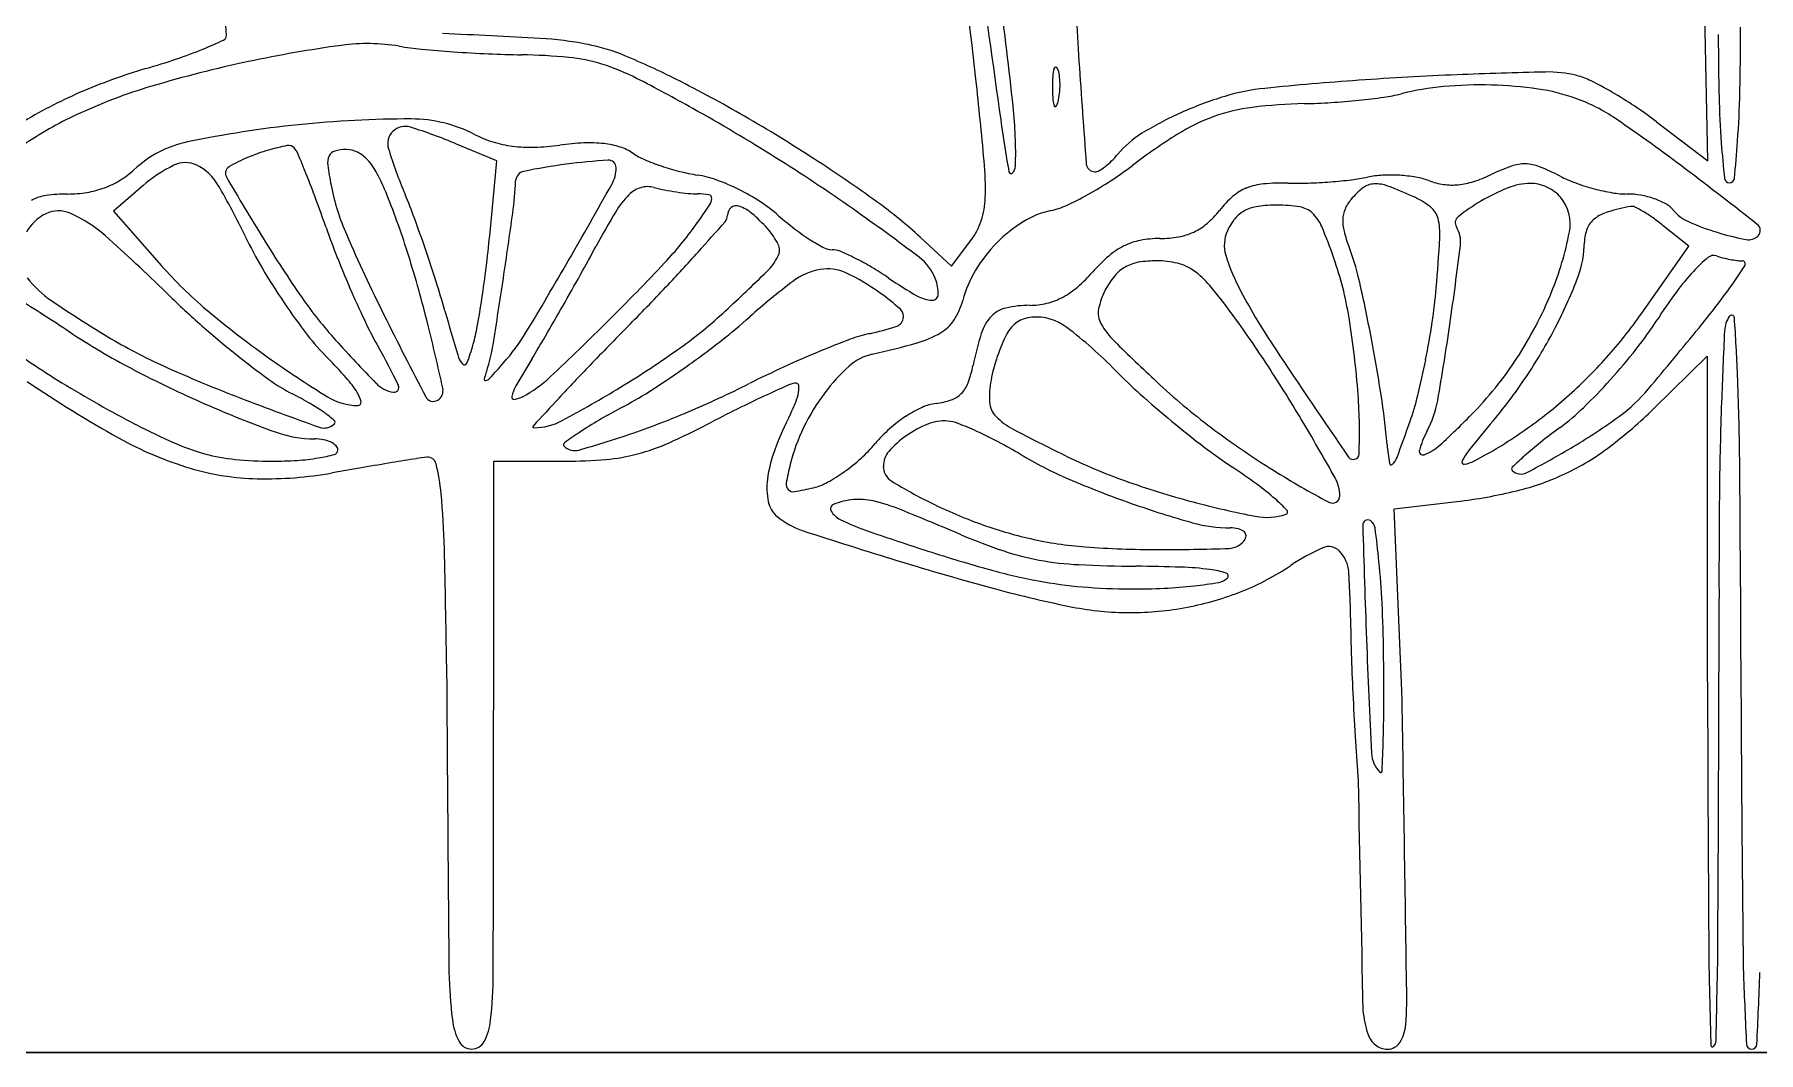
# Model space of a CAD drawing. Header units: millimetres. Extents: x 56222 to 3066687, y -650199 to -121287.
# Drawn here: x 141918.94 to 141928.42, y -185317.59 to -185311.99 of the extents above; entities that cross this region are included whole.
import ezdxf

# ---------------------------------------------------------------- set-up
doc = ezdxf.new("R2010")
doc.units = ezdxf.units.MM
doc.header["$MEASUREMENT"] = 0
doc.layers.add('$TD_AUDIT_GENERATED_(A0BDF17)', color=32, linetype='Continuous', lineweight=30)
doc.layers.add('FURNITURE', color=32, linetype='Continuous', lineweight=9)

msp = doc.modelspace()

# ---------------------------------------------------------------- linework, layer by layer
at = {"layer": '$TD_AUDIT_GENERATED_(A0BDF17)', "linetype": 'Continuous', "lineweight": 25, "ltscale": 2}
for p, q in [((141928.1375, -185312.6896, 0.5173), (141928.1204, -185311.8826, 0.5173)), ((141927.8555, -185312.4744, 0.5173), (141928.1375, -185312.6896, 0.5173)), ((141921.4793, -185312.6888, 0.5173), (141921.2583, -185312.5964, 0.5173)), ((141921.4399, -185313.1014, 0.5173), (141921.4793, -185312.6888, 0.5173)), ((141919.5322, -185312.8265, 0.5173), (141919.3708, -185312.9653, 0.5173)), ((141919.3708, -185312.9653, 0.5173), (141919.6353, -185313.2659, 0.5173)), ((141923.8069, -185313.1092, 0.5173), (141923.9789, -185313.2686, 0.5173)), ((141928.0324, -185313.1587, 0.5173), (141927.8927, -185313.0456, 0.5173)), ((141923.9789, -185313.2686, 0.5173), (141924.0862, -185313.1265, 0.5173)), ((141927.7739, -185313.5273, 0.5173), (141928.0324, -185313.1587, 0.5173)), ((141927.8431, -185314.0491, 0.5173), (141928.1339, -185313.7635, 0.5173)), ((141928.1339, -185313.7635, 0.5173), (141928.1339, -185315.1946, 0.5173)), ((141921.4618, -185315.4728, 0.5173), (141921.4618, -185314.3404, 0.5173)), ((141921.4618, -185314.3404, 0.5173), (141921.8553, -185314.3404, 0.5173)), ((141926.4123, -185314.603, 0.5173), (141926.7573, -185314.5625, 0.5173)), ((141926.4555, -185315.6041, 0.5173), (141926.4123, -185314.603, 0.5173))]:
    msp.add_line(p, q, dxfattribs=at)
for centre, radius, start, end in [((141905.946, -185314.1924, 0.5173), 18.272, 6.13647, 9.52905), ((142407.1167, -185245.0609, 0.5173), 487.5489, 187.836755, 187.946534), ((141941.4524, -185311.0459, 0.5173), 16.8082, 181.93313, 183.73676), ((141919.5594, -185311.9997, 0.5173), 0.4333, 0.00001, 30.56268), ((141898.2007, -185315.204, 0.5173), 26.2683, 6.14863, 7.5001), ((141911.7582, -185311.9532, 0.5173), 16.5593, 358.7608, 359.99998), ((141918.9391, -185309.8274, 0.5173), 2.4294, 288.7281, 292.33812), ((141918.654, -185309.1337, 0.5173), 3.1793, 292.33817, 294.58111), ((141919.965, -185311.9997, 0.5173), 0.0277, 294.58126, 0.00005), ((141921.5664, -185318.9679, 0.5173), 6.9779, 97.7521, 102.01946), ((141920.7682, -185313.1046, 0.5173), 1.0605, 80.59346, 97.75212), ((141921.2373, -185310.2733, 0.5173), 1.8094, 260.59351, 264.53072), ((141921.7352, -185305.0723, 0.5173), 7.0342, 264.53069, 265.96536), ((141920.0763, -185340.2093, 0.5173), 28.2414, 86.66878, 87.75808), ((141921.6054, -185313.9379, 0.5173), 1.9255, 78.92391, 86.66873), ((141921.7674, -185313.1107, 0.5173), 1.0827, 67.39179, 78.92394), ((141943.0541, -185311.994, 0.5173), 14.859, 180.00003, 181.3114), ((141918.283, -185307.8922, 0.5173), 4.4727, 286.44205, 288.72808), ((141921.5495, -185318.8884, 0.5173), 6.8967, 102.01952, 106.57577), ((141921.7877, -185304.3286, 0.5173), 7.7797, 265.96528, 267.38574), ((141921.7148, -185305.9247, 0.5173), 6.1819, 267.38567, 269.07335), ((141921.5617, -185315.3942, 0.5173), 3.2888, 84.54435, 89.07333), ((141921.7892, -185313.0116, 0.5173), 0.8953, 72.62085, 84.54433), ((141921.6917, -185313.3233, 0.5173), 1.2219, 62.92438, 72.62082), ((141920.5122, -185316.1249, 0.5173), 4.3477, 63.28829, 67.39183), ((141970.695, -185309.136, 0.5173), 46.1131, 183.73673, 184.43894), ((141920.4463, -185315.2226, 0.5173), 3.1703, 106.4421, 113.43712), ((141918.1318, -185320.2871, 0.5173), 9.0429, 60.70826, 62.92439), ((141919.222, -185318.6888, 0.5173), 7.2179, 59.90852, 63.28827), ((141892.9948, -185315.5849, 0.5173), 31.2979, 5.30853, 6.13656), ((141925.6829, -185312.2756, 0.5173), 1.1486, 177.40877, 180.70763), ((141924.7355, -185312.2328, 0.5173), 0.2002, 165.39432, 177.40877), ((141924.5519, -185312.1849, 0.5173), 0.0106, 91.58601, 165.39442), ((141924.5519, -185312.1858, 0.5173), 0.0115, 22.02794, 91.58599), ((141924.4222, -185312.2383, 0.5173), 0.1514, 7.65868, 22.02793), ((141924.1754, -185312.2715, 0.5173), 0.4005, 0.70761, 7.65867), ((141927.3347, -185328.2286, 0.5173), 16.0217, 93.99378, 95.84943), ((141927.5356, -185331.1055, 0.5173), 18.9057, 92.35468, 93.99377), ((141927.8152, -185337.9068, 0.5173), 25.7127, 91.27228, 92.3547), ((141927.2587, -185312.8481, 0.5173), 0.6479, 75.9107, 91.27225), ((141927.3217, -185312.5973, 0.5173), 0.3893, 63.48257, 75.91066), ((141926.5677, -185314.1083, 0.5173), 2.0779, 59.88767, 63.48257), ((141920.2084, -185314.6738, 0.5173), 2.5721, 113.4372, 121.61969), ((141920.4418, -185315.1669, 0.5173), 3.0138, 106.57582, 115.03502), ((141925.8102, -185312.2741, 0.5173), 1.2759, 180.70768, 183.64633), ((141924.641, -185312.3486, 0.5173), 0.1043, 183.64635, 202.02789), ((141924.2549, -185312.2844, 0.5173), 0.3202, 345.39426, 353.94707), ((141924.1376, -185312.272, 0.5173), 0.4382, 353.94701, 0.70756), ((141926.0613, -185314.2555, 0.5173), 2.0067, 106.79516, 114.14254), ((141925.822, -185313.4626, 0.5173), 1.1785, 95.84946, 106.79516), ((141925.8051, -185308.2815, 0.5173), 4.095, 273.64843, 275.79673), ((141925.8483, -185308.7075, 0.5173), 3.6668, 275.79673, 277.96611), ((141926.2358, -185311.4763, 0.5173), 0.871, 277.96606, 284.2764), ((141926.816, -185313.7567, 0.5173), 1.482, 95.11416, 104.27637), ((141926.8879, -185314.5593, 0.5173), 2.2879, 88.49661, 95.11427), ((141926.8903, -185314.4663, 0.5173), 2.1948, 81.78441, 88.49664), ((141927.05, -185313.3601, 0.5173), 1.0772, 70.35282, 81.78438), ((141927.0913, -185313.2445, 0.5173), 0.9544, 55.46769, 70.35279), ((141926.4169, -185314.3683, 0.5173), 2.3785, 56.31755, 59.88771), ((141933.1447, -185312.2208, 0.5173), 4.947, 181.3115, 184.28911), ((141922.8874, -185312.1939, 0.5173), 5.4275, 355.91442, 358.76073), ((141920.0425, -185314.312, 0.5173), 2.0702, 115.03495, 124.31272), ((141917.2921, -185321.784, 0.5173), 10.7592, 57.89884, 60.70826), ((141918.2642, -185320.3417, 0.5173), 9.1283, 57.07433, 59.90849), ((141921.9085, -185312.6501, 0.5173), 2.4234, 358.38649, 6.1487), ((141924.5494, -185312.3856, 0.5173), 0.0056, 202.02817, 325.466), ((141924.4922, -185312.3463, 0.5173), 0.075, 325.4658, 345.39423), ((141926.009, -185314.1388, 0.5173), 1.8789, 114.14256, 121.54443), ((141925.7707, -185313.4175, 0.5173), 1.0329, 109.77894, 122.15333), ((141925.7543, -185313.372, 0.5173), 0.9845, 97.02708, 109.77894), ((141925.9774, -185315.1818, 0.5173), 2.808, 91.19234, 97.027), ((141925.8477, -185308.9497, 0.5173), 3.4254, 271.19229, 273.64835), ((141926.4659, -185314.2949, 0.5173), 2.2903, 52.64484, 56.31764), ((141921.0183, -185318.5597, 0.5173), 6.1019, 95.92294, 101.72828), ((141921.0005, -185318.3884, 0.5173), 5.9297, 89.92169, 95.92286), ((141920.9733, -185312.5944, 0.5173), 0.0943, 134.23201, 197.30946), ((141920.9754, -185312.5966, 0.5173), 0.0973, 72.55919, 134.23206), ((141920.1182, -185315.325, 0.5173), 2.9572, 67.32352, 72.55922), ((141921.0076, -185313.2188, 0.5173), 0.7601, 62.65561, 89.92164), ((141921.639, -185311.9977, 0.5173), 0.6146, 242.65562, 252.85464), ((141931.9237, -185311.3927, 0.5173), 7.7487, 187.94659, 190.08251), ((141925.3078, -185312.9965, 0.5173), 0.5385, 121.54445, 140.30986), ((141926.9759, -185315.3348, 0.5173), 3.2975, 122.15329, 127.36378), ((141921.5655, -185321.2749, 0.5173), 10.7024, 52.93765, 55.46772), ((141919.902, -185313.1826, 0.5173), 0.6102, 101.72825, 133.21188), ((141920.5189, -185313.6527, 0.5173), 1.0643, 106.10926, 112.65753), ((141920.546, -185313.7465, 0.5173), 1.162, 100.86624, 106.10926), ((141920.3348, -185312.6463, 0.5173), 0.0417, 42.66447, 100.86623), ((141920.2889, -185312.6885, 0.5173), 0.104, 22.70103, 42.66449), ((141920.5995, -185312.6794, 0.5173), 0.0461, 104.91693, 156.85465), ((141920.6518, -185312.8755, 0.5173), 0.249, 89.99998, 104.91704), ((141920.6518, -185312.761, 0.5173), 0.1345, 62.58281, 89.99999), ((141920.6231, -185312.8164, 0.5173), 0.1969, 41.97353, 62.58278), ((141923.5735, -185311.7841, 0.5173), 2.8178, 197.30947, 202.72772), ((141921.6436, -185311.9829, 0.5173), 0.6301, 252.85466, 262.86451), ((141921.6609, -185311.8449, 0.5173), 0.7692, 262.86456, 271.83021), ((141921.6407, -185311.2143, 0.5173), 1.4001, 271.83032, 277.55641), ((141922.0227, -185314.0941, 0.5173), 1.505, 92.48356, 97.55639), ((141921.9882, -185313.2985, 0.5173), 0.7086, 83.57329, 92.48356), ((141922.0136, -185313.0733, 0.5173), 0.482, 72.64954, 83.5733), ((141922.078, -185312.8672, 0.5173), 0.2661, 55.60599, 72.64956), ((141934.3385, -185312.1313, 0.5173), 6.1442, 184.28911, 186.11589), ((141921.3298, -185312.0826, 0.5173), 6.989, 354.22738, 355.91437), ((141919.1743, -185312.408, 0.5173), 0.4526, 301.22895, 313.21186), ((141920.066, -185313.4471, 0.5173), 0.8186, 116.28878, 130.70095), ((141919.7665, -185312.8408, 0.5173), 0.1423, 63.78303, 116.28884), ((141919.707, -185312.9615, 0.5173), 0.2769, 30.53551, 63.78303), ((141920.0273, -185312.757, 0.5173), 0.0409, 120.50037, 210.32787), ((141920.4312, -185313.4426, 0.5173), 0.8367, 112.65752, 120.50032), ((141913.3118, -185315.6073, 0.5173), 7.6671, 21.77967, 22.70098), ((141920.6497, -185312.7009, 0.5173), 0.1007, 156.85466, 187.1656), ((141922.0756, -185312.5216, 0.5173), 1.5377, 187.16564, 191.30996), ((141920.4962, -185312.9305, 0.5173), 0.3675, 27.63781, 41.97351), ((141922.2984, -185316.0274, 0.5173), 3.3485, 97.52318, 101.56921), ((141922.282, -185315.9032, 0.5173), 3.2231, 93.37502, 97.52324), ((141922.0946, -185312.7261, 0.5173), 0.0405, 359.99995, 93.37504), ((141921.9448, -185312.7261, 0.5173), 0.1903, 330.66424, 359.99998), ((141922.4345, -185312.3465, 0.5173), 0.3649, 235.60612, 246.84426), ((141922.7779, -185311.5434, 0.5173), 1.2384, 246.84424, 251.36865), ((141922.8225, -185311.4113, 0.5173), 1.3778, 251.3686, 255.7938), ((141917.7858, -185320.997, 0.5173), 9.8303, 54.89253, 57.89878), ((141918.7511, -185319.5898, 0.5173), 8.2325, 54.17898, 57.07433), ((141922.5188, -185312.8416, 0.5173), 1.6466, 358.2497, 5.3086), ((141924.2772, -185312.7168, 0.5173), 0.0537, 313.58462, 358.38653), ((141924.7676, -185312.7013, 0.5173), 0.0476, 184.43887, 269.99999), ((141924.6319, -185312.4704, 0.5173), 0.3151, 300.21451, 307.44353), ((141924.5845, -185312.4085, 0.5173), 0.3932, 307.44338, 314.37864), ((141923.818, -185311.1991, 0.5173), 1.906, 303.01716, 307.36379), ((141924.5207, -185312.3433, 0.5173), 0.4844, 314.37876, 320.30984), ((141927.4475, -185313.8168, 0.5173), 1.1658, 109.52158, 115.49457), ((141927.1303, -185312.9222, 0.5173), 0.2166, 88.74876, 109.52168), ((141927.1302, -185312.9277, 0.5173), 0.2221, 68.3187, 88.7488), ((141926.7478, -185313.8896, 0.5173), 1.2572, 62.65562, 68.31873), ((141912.1595, -185333.7289, 0.5173), 26.3092, 51.85449, 52.9376), ((141919.1492, -185312.3667, 0.5173), 0.501, 290.12394, 301.22902), ((141916.8005, -185314.676, 0.5173), 3.6514, 25.4947, 30.53546), ((141935.3611, -185303.7866, 0.5173), 17.8059, 210.32788, 211.59204), ((141915.2443, -185314.8351, 0.5173), 5.586, 20.27193, 21.77971), ((141921.8806, -185312.5606, 0.5173), 1.3389, 191.30997, 203.58496), ((141919.7323, -185313.3305, 0.5173), 1.2298, 21.80734, 27.63787), ((141919.6127, -185312.7097, 0.5173), 1.9717, 352.24135, 357.40191), ((141921.6381, -185312.8016, 0.5173), 0.0557, 101.56915, 177.40199), ((141883.1003, -185290.8956, 0.5173), 44.7489, 330.04658, 330.66423), ((141922.3096, -185312.9673, 0.5173), 0.1364, 74.96823, 106.41724), ((141922.7498, -185311.6985, 0.5173), 1.0816, 255.79379, 261.09981), ((141922.4947, -185313.3272, 0.5173), 0.5669, 69.96423, 81.09971), ((141922.2962, -185313.8715, 0.5173), 1.1463, 63.38846, 69.96421), ((141924.3062, -185312.7472, 0.5173), 0.0117, 190.08266, 313.58466), ((141923.7064, -185311.0273, 0.5173), 2.1108, 298.99083, 303.01716), ((141924.7676, -185312.7035, 0.5173), 0.0454, 269.99995, 300.2145), ((141925.7246, -185313.1473, 0.5173), 0.3326, 95.09064, 111.69222), ((141925.803, -185314.0279, 0.5173), 1.2167, 88.76601, 95.09055), ((141925.8721, -185310.8196, 0.5173), 1.9924, 268.7659, 271.9502), ((141925.8372, -185309.7946, 0.5173), 3.018, 271.95016, 274.28293), ((141925.8514, -185309.9836, 0.5173), 2.8284, 274.28291, 276.64364), ((141926.0628, -185311.7989, 0.5173), 1.0009, 276.64351, 281.76788), ((141926.307, -185312.9227, 0.5173), 0.1072, 92.87407, 127.67441), ((141926.3753, -185313.2988, 0.5173), 0.5313, 92.89764, 101.76787), ((141926.3113, -185313.0084, 0.5173), 0.193, 69.51512, 92.87406), ((141926.3926, -185313.6412, 0.5173), 0.8741, 86.78882, 92.89763), ((141925.6321, -185314.8262, 0.5173), 2.1335, 65.50457, 69.5151), ((141926.3944, -185313.6087, 0.5173), 0.8415, 80.61038, 86.78881), ((141926.4689, -185313.1583, 0.5173), 0.385, 69.52334, 80.61036), ((141926.7418, -185312.4276, 0.5173), 0.395, 249.52337, 261.70237), ((141926.733, -185312.488, 0.5173), 0.3339, 261.70237, 275.51522), ((141926.7266, -185312.4219, 0.5173), 0.4003, 275.51513, 287.96858), ((141926.608, -185312.0563, 0.5173), 0.7847, 287.96854, 295.4945), ((141927.1711, -185313.1706, 0.5173), 0.3581, 91.40914, 111.60548), ((141927.1662, -185312.971, 0.5173), 0.1584, 75.73904, 91.40927), ((141927.1389, -185313.0784, 0.5173), 0.2693, 65.20588, 75.73904), ((141927.663, -185312.1198, 0.5173), 0.7352, 242.65558, 249.97847), ((141927.8189, -185311.6919, 0.5173), 1.1907, 249.97852, 255.08158), ((141928.2563, -185312.783, 0.5173), 0.0272, 186.11583, 269.99995), ((141928.2563, -185312.7829, 0.5173), 0.0273, 269.99996, 354.22739), ((141919.0336, -185313.1126, 0.5173), 0.2353, 97.95719, 118.81694), ((141919.12, -185313.7306, 0.5173), 0.8592, 89.99996, 97.95721), ((141919.12, -185312.2356, 0.5173), 0.6357, 270.00001, 279.44937), ((141919.1357, -185312.3297, 0.5173), 0.5403, 279.44947, 290.12397), ((141912.1879, -185315.964, 0.5173), 8.8442, 19.20323, 20.27191), ((141916.5296, -185314.6119, 0.5173), 4.6793, 17.4035, 21.8074), ((141918.1254, -185314.0662, 0.5173), 3.0889, 20.11609, 22.72775), ((141922.5542, -185313.2215, 0.5173), 0.4912, 135.22471, 149.02568), ((141922.3143, -185312.9835, 0.5173), 0.1533, 106.41722, 135.2248), ((141922.5608, -185312.0319, 0.5173), 0.8322, 254.96827, 258.97581), ((141922.6733, -185311.4543, 0.5173), 1.4206, 258.97583, 261.66081), ((141922.6658, -185311.5056, 0.5173), 1.3688, 261.66092, 264.36676), ((141922.5874, -185312.3, 0.5173), 0.5705, 264.36675, 269.56969), ((141922.5802, -185313.2518, 0.5173), 0.3813, 80.16563, 89.56969), ((141922.6422, -185312.8946, 0.5173), 0.0188, 356.99105, 80.16574), ((141922.5879, -185312.8917, 0.5173), 0.0731, 326.00479, 356.99083), ((141922.2645, -185313.9348, 0.5173), 1.2171, 56.9555, 63.38835), ((141922.4511, -185313.6479, 0.5173), 0.8749, 48.71649, 56.95551), ((141922.0975, -185314.9535, 0.5173), 2.5147, 47.17439, 54.17902), ((141923.7128, -185312.8781, 0.5173), 0.4521, 341.92699, 358.24972), ((141923.8327, -185311.2552, 0.5173), 1.8503, 294.89495, 298.99093), ((141925.8966, -185313.31, 0.5173), 0.5643, 130.95833, 141.81142), ((141925.6984, -185313.0816, 0.5173), 0.2619, 111.6922, 130.95834), ((141926.3424, -185313.0407, 0.5173), 0.2173, 140.30991, 156.73136), ((141926.4974, -185313.1693, 0.5173), 0.4188, 127.67441, 140.30976), ((141926.317, -185313.3232, 0.5173), 0.4818, 52.19955, 65.50448), ((141927.4323, -185313.8337, 0.5173), 1.0707, 120.47668, 128.57653), ((141927.4368, -185313.8413, 0.5173), 1.0796, 111.60546, 120.4766), ((141927.1378, -185313.0808, 0.5173), 0.2719, 54.71397, 65.20574), ((141927.1976, -185312.9963, 0.5173), 0.1684, 39.69012, 54.71398), ((141927.1488, -185313.0368, 0.5173), 0.2318, 349.21211, 39.69014), ((141927.8052, -185311.7433, 0.5173), 1.1374, 255.08156, 260.24762), ((141927.6949, -185312.3853, 0.5173), 0.486, 260.24754, 270.00004), ((141927.6949, -185313.2955, 0.5173), 0.4242, 79.96084, 89.99996), ((141927.6855, -185313.3486, 0.5173), 0.4781, 70.7824, 79.96086), ((141927.708, -185313.284, 0.5173), 0.4097, 61.05667, 70.7824), ((141927.8372, -185313.0503, 0.5173), 0.1426, 39.69023, 61.05673), ((141919.1011, -185313.1927, 0.5173), 0.2359, 115.32886, 151.84504), ((141919.0688, -185313.1245, 0.5173), 0.1604, 66.6284, 115.32885), ((141918.8465, -185313.6389, 0.5173), 0.7208, 48.36843, 66.62836), ((141913.2627, -185315.8472, 0.5173), 8.2676, 18.86364, 20.11612), ((141893.8619, -185309.2012, 0.5173), 27.9604, 351.49807, 352.24131), ((141926.3152, -185315.479, 0.5173), 4.8777, 149.02566, 151.58255), ((141918.6018, -185310.2036, 0.5173), 4.8809, 324.47499, 326.00476), ((141922.6926, -185312.9879, 0.5173), 0.0547, 318.8022, 0.00002), ((141922.8, -185312.9879, 0.5173), 0.0527, 127.9726, 179.99997), ((141922.7966, -185312.9835, 0.5173), 0.0472, 71.52482, 127.97253), ((141922.7442, -185313.1404, 0.5173), 0.2126, 49.54922, 71.52491), ((141922.2853, -185313.6786, 0.5173), 0.9199, 42.14476, 49.54915), ((141924.1018, -185311.7679, 0.5173), 1.6269, 228.71649, 232.697), ((141916.0717, -185323.4353, 0.5173), 12.8108, 52.88812, 54.8925), ((141923.7905, -185312.9034, 0.5173), 0.3704, 322.97265, 341.92699), ((141924.6331, -185313.4465, 0.5173), 0.4959, 102.38758, 121.62528), ((141924.4385, -185312.5606, 0.5173), 0.4112, 282.38752, 294.89491), ((141925.0449, -185312.64, 0.5173), 0.5194, 310.88647, 321.81137), ((141925.7815, -185313.2047, 0.5173), 0.3141, 140.77922, 155.50456), ((141925.669, -185313.1129, 0.5173), 0.1689, 117.34834, 140.77918), ((141925.6953, -185313.1638, 0.5173), 0.2262, 97.79299, 117.34834), ((141925.7702, -185313.7107, 0.5173), 0.7782, 90.00002, 97.79291), ((141925.7702, -185313.7138, 0.5173), 0.7813, 80.86753, 90), ((141925.8732, -185313.0733, 0.5173), 0.1325, 46.94278, 80.86746), ((141925.8169, -185313.1334, 0.5173), 0.2148, 22.72384, 46.94274), ((141926.3578, -185313.0194, 0.5173), 0.2278, 177.75191, 194.48434), ((141926.2864, -185313.0166, 0.5173), 0.1563, 156.73141, 177.75184), ((141926.5406, -185313.0349, 0.5173), 0.117, 14.12764, 52.19951), ((141926.3158, -185313.0915, 0.5173), 0.3488, 356.57952, 14.12762), ((141926.7912, -185313.0299, 0.5173), 0.0426, 128.57665, 211.71748), ((141927.5922, -185313.1087, 0.5173), 0.1273, 127.62402, 158.14843), ((141927.6556, -185313.191, 0.5173), 0.2313, 106.66043, 127.62405), ((141927.9197, -185314.0734, 0.5173), 1.1522, 100.28576, 106.66045), ((141927.7204, -185312.9755, 0.5173), 0.0364, 63.58863, 100.28575), ((141927.4228, -185313.5747, 0.5173), 0.7055, 59.33953, 63.58878), ((141927.3897, -185313.6306, 0.5173), 0.7704, 54.56612, 59.33954), ((141927.177, -185313.9295, 0.5173), 1.1373, 51.00119, 54.56607), ((141928.1253, -185312.8113, 0.5173), 0.2317, 219.69013, 245.94539), ((141913.0287, -185320.1844, 0.5173), 9.4781, 45.59496, 48.3684), ((141922.1342, -185312.1325, 0.5173), 2.2578, 205.49469, 210.55286), ((141926.1361, -185309.4601, 0.5173), 6.9759, 211.59212, 214.80116), ((141924.4441, -185311.6952, 0.5173), 4.1341, 199.20335, 201.73869), ((141929.6746, -185309.158, 0.5173), 9.8433, 203.58497, 206.40378), ((141915.4376, -185312.5281, 0.5173), 6.0296, 352.90455, 354.54364), ((141920.9331, -185311.868, 0.5173), 2.0165, 316.75163, 324.47492), ((141908.1664, -185300.2721, 0.5173), 19.3602, 318.14352, 318.80219), ((141922.6941, -185313.3086, 0.5173), 0.3684, 25.84024, 42.14472), ((141923.8715, -185312.0701, 0.5173), 1.2471, 232.69706, 237.5557), ((141924.7747, -185313.6765, 0.5173), 0.7659, 121.62531, 135.51443), ((141925.124, -185313.6786, 0.5173), 0.5624, 90.00002, 100.94344), ((141925.124, -185312.5204, 0.5173), 0.5958, 270.00001, 279.92316), ((141925.1692, -185312.7784, 0.5173), 0.3339, 279.92326, 295.2312), ((141925.1745, -185312.7897, 0.5173), 0.3213, 295.23124, 310.88641), ((141925.6666, -185313.1524, 0.5173), 0.1878, 155.50455, 197.0894), ((141923.2211, -185314.2205, 0.5173), 3.0291, 19.22145, 22.72379), ((141926.8614, -185312.8893, 0.5173), 0.748, 194.48429, 201.38612), ((141915.6726, -185312.4554, 0.5173), 11.011, 355.1321, 356.57961), ((141926.6218, -185313.1346, 0.5173), 0.1566, 352.99836, 31.7175), ((141925.6819, -185312.7573, 0.5173), 1.7251, 337.70598, 349.21207), ((141927.6654, -185313.1381, 0.5173), 0.2062, 158.14837, 179.42195), ((141928.5895, -185311.7712, 0.5173), 1.3707, 245.94537, 252.99534), ((141928.6487, -185311.5778, 0.5173), 1.5729, 252.99531, 258.99418), ((141928.3622, -185313.0506, 0.5173), 0.0725, 258.99419, 315.00002), ((141928.3833, -185313.0717, 0.5173), 0.0427, 314.99999, 51.85436), ((141912.84, -185315.9916, 0.5173), 8.7142, 17.62266, 18.86367), ((141909.7698, -185306.5264, 0.5173), 13.9345, 330.85137, 331.58246), ((141915.8024, -185307.113, 0.5173), 9.108, 316.49991, 318.14359), ((141922.9581, -185313.1808, 0.5173), 0.0751, 332.92553, 25.84024), ((141923.7831, -185312.2092, 0.5173), 1.0822, 237.5558, 242.2023), ((141923.3224, -185313.0832, 0.5173), 0.0942, 242.20235, 269.9999), ((141923.3224, -185313.2934, 0.5173), 0.116, 67.21778, 90.00002), ((141922.8608, -185314.3922, 0.5173), 1.3078, 63.36096, 67.21774), ((141924.8045, -185313.7058, 0.5173), 0.8077, 135.51446, 149.05281), ((141925.1066, -185313.5167, 0.5173), 0.402, 116.50455, 130.87655), ((141925.084, -185313.4715, 0.5173), 0.3515, 100.94347, 116.50466), ((141926.5592, -185312.878, 0.5173), 1.1217, 197.08948, 208.18747), ((141925.0111, -185313.6139, 0.5173), 1.2391, 12.82394, 21.38613), ((141905.6214, -185310.5555, 0.5173), 21.3147, 351.81966, 352.99834), ((141926.9002, -185313.1303, 0.5173), 0.559, 339.5313, 359.42197), ((141928.1695, -185313.258, 0.5173), 0.0487, 71.76239, 130.23203), ((141928.3421, -185312.7344, 0.5173), 0.5026, 251.76225, 255.98562), ((141921.3669, -185311.7417, 0.5173), 2.3068, 221.35536, 229.92144), ((141923.3279, -185311.4279, 0.5173), 3.6439, 210.5529, 214.08685), ((141926.2695, -185310.9673, 0.5173), 6.0992, 201.73874, 203.63312), ((141914.9056, -185315.121, 0.5173), 6.3812, 13.91339, 17.40358), ((141914.9972, -185312.4732, 0.5173), 6.4735, 351.3505, 352.90457), ((141903.5288, -185302.6679, 0.5173), 21.1712, 328.80721, 330.04662), ((141912.7488, -185304.1694, 0.5173), 13.2526, 314.82923, 316.75157), ((141911.8331, -185301.8008, 0.5173), 16.0023, 312.94729, 314.07097), ((141922.7438, -185313.0712, 0.5173), 0.3158, 314.0709, 332.92554), ((141923.3208, -185313.6376, 0.5173), 0.3569, 100.35973, 126.9818), ((141923.2989, -185313.5177, 0.5173), 0.235, 64.96936, 100.35976), ((141922.9087, -185314.3533, 0.5173), 1.1571, 54.11216, 64.96937), ((141922.7856, -185314.5422, 0.5173), 1.4756, 59.27715, 63.36099), ((141922.5913, -185314.8692, 0.5173), 1.856, 55.83851, 59.27715), ((141923.6365, -185313.4371, 0.5173), 0.2731, 20.99366, 52.88806), ((141924.6673, -185313.6235, 0.5173), 0.6478, 149.05283, 165.0271), ((141924.1171, -185312.7393, 0.5173), 0.8498, 310.75932, 318.73351), ((141925.4336, -185313.8945, 0.5173), 0.9017, 130.87655, 138.73353), ((141925.0359, -185313.4528, 0.5173), 0.2065, 119.39259, 140.45916), ((141925.045, -185313.4689, 0.5173), 0.2251, 99.41477, 119.39256), ((141925.109, -185313.8554, 0.5173), 0.6168, 89.99993, 99.41474), ((141925.109, -185313.7109, 0.5173), 0.4723, 76.2045, 89.99999), ((141925.1592, -185313.5064, 0.5173), 0.2618, 54.74698, 76.20459), ((141925.0398, -185313.6755, 0.5173), 0.4688, 39.94135, 54.74704), ((141924.2381, -185313.866, 0.5173), 1.9521, 9.26167, 19.22142), ((141929.0232, -185314.1923, 0.5173), 1.3162, 137.16129, 143.65162), ((141928.7296, -185313.9201, 0.5173), 0.9159, 130.23214, 137.16121), ((141928.3936, -185312.5281, 0.5173), 0.7152, 255.98564, 259.22745), ((141926.4186, -185312.0576, 0.5173), 2.2702, 323.8216, 327.85641), ((141928.3834, -185312.5817, 0.5173), 0.6607, 259.2273, 262.51929), ((141928.326, -185313.0189, 0.5173), 0.2197, 262.51924, 270.0001), ((141928.326, -185313.2561, 0.5173), 0.0175, 327.85652, 90.00007), ((141919.3634, -185312.9684, 0.5173), 0.5917, 217.90507, 235.95433), ((141915.9559, -185315.0018, 0.5173), 5.4449, 15.85751, 17.62264), ((141883.7235, -185307.6857, 0.5173), 38.2114, 350.94415, 351.49809), ((141902.6248, -185302.5416, 0.5173), 22.1156, 330.33411, 330.85137), ((141910.5906, -185302.1672, 0.5173), 16.293, 315.43653, 316.49993), ((141925.2633, -185316.2171, 0.5173), 3.586, 126.98175, 131.87338), ((141925.0949, -185311.1799, 0.5173), 2.6027, 235.83848, 239.87718), ((141923.6835, -185313.419, 0.5173), 0.2228, 358.9376, 20.99367), ((141924.3786, -185313.0427, 0.5173), 0.4492, 297.90985, 310.75928), ((141925.1497, -185313.5728, 0.5173), 0.3687, 151.845, 169.14951), ((141925.2394, -185313.6208, 0.5173), 0.4704, 140.45916, 151.845), ((141923.0995, -185315.3002, 0.5173), 2.9995, 36.1845, 39.94139), ((141917.0924, -185315.4164, 0.5173), 9.3604, 10.8956, 12.8239), ((141923.6883, -185313.138, 0.5173), 2.9662, 351.49169, 355.13219), ((141925.1073, -185312.4611, 0.5173), 2.4728, 332.93568, 339.53136), ((141924.3117, -185310.5168, 0.5173), 4.8804, 320.74701, 323.82154), ((141910.5695, -185326.6309, 0.5173), 15.5662, 56.64784, 57.88519), ((141923.1544, -185307.3577, 0.5173), 7.3631, 235.95428, 238.80449), ((141923.1327, -185309.8684, 0.5173), 4.9618, 225.59495, 228.5139), ((141923.1822, -185311.5265, 0.5173), 3.4679, 214.08685, 217.65999), ((141922.3619, -185312.0834, 0.5173), 2.3795, 214.80117, 221.95829), ((141925.8889, -185311.1339, 0.5173), 5.6838, 203.6331, 205.55017), ((141915.7099, -185312.5817, 0.5173), 5.7526, 349.80307, 351.35049), ((141903.6383, -185303.1189, 0.5173), 20.9492, 329.81228, 330.33413), ((141922.7929, -185314.5134, 0.5173), 1.3547, 48.0748, 54.11215), ((141923.8773, -185313.2786, 0.5173), 0.1763, 239.87715, 268.72105), ((141923.874, -185313.4226, 0.5173), 0.0322, 268.721, 358.93756), ((141923.6857, -185313.361, 0.5173), 0.3683, 326.76177, 345.02717), ((141924.4091, -185314.0679, 0.5173), 0.5845, 89.99996, 102.933), ((141924.4091, -185313.0843, 0.5173), 0.3992, 270.00001, 283.54041), ((141924.4162, -185313.1138, 0.5173), 0.3688, 283.54036, 297.90985), ((141928.9691, -185311.5865, 0.5173), 3.8558, 208.18753, 213.65526), ((141925.2603, -185312.5844, 0.5173), 2.1807, 326.91237, 337.70601), ((141930.4107, -185315.2133, 0.5173), 3.039, 143.65165, 147.12442), ((141923.4433, -185309.5172, 0.5173), 5.4307, 228.51381, 231.24165), ((141923.2407, -185309.5148, 0.5173), 5.2172, 229.92138, 234.57568), ((141922.4907, -185312.7584, 0.5173), 1.9173, 205.55007, 209.86096), ((141943.2454, -185302.4202, 0.5173), 24.9946, 206.40375, 207.56455), ((141908.471, -185316.715, 0.5173), 13.0104, 12.31716, 13.91339), ((141943.4437, -185307.1938, 0.5173), 23.1304, 195.85754, 196.48275), ((141910.0611, -185301.4656, 0.5173), 17.065, 313.33685, 314.82927), ((141921.0564, -185311.7099, 0.5173), 2.4649, 305.48181, 312.94733), ((141920.9113, -185311.3622, 0.5173), 2.934, 307.93199, 311.87332), ((141923.6558, -185313.5432, 0.5173), 0.0601, 287.47878, 345.14278), ((141923.6625, -185313.545, 0.5173), 0.0532, 345.14276, 48.07478), ((141923.802, -185313.4372, 0.5173), 0.2293, 300.71415, 326.76175), ((141924.3726, -185313.7098, 0.5173), 0.2408, 136.73533, 162.57523), ((141924.3143, -185313.6548, 0.5173), 0.1606, 102.933, 136.73525), ((141924.4343, -185313.7172, 0.5173), 0.1693, 94.4114, 152.80829), ((141924.4429, -185313.8284, 0.5173), 0.2807, 52.86009, 94.41146), ((141924.9048, -185313.5259, 0.5173), 0.1194, 169.1495, 209.22374), ((141925.1761, -185313.3741, 0.5173), 0.4302, 209.22368, 225.55917), ((141920.3161, -185317.3362, 0.5173), 6.448, 33.10221, 36.18454), ((141921.3776, -185314.3324, 0.5173), 4.8504, 4.21497, 9.26169), ((141922.1223, -185312.9038, 0.5173), 4.5497, 348.84954, 351.49168), ((141913.9407, -185311.7514, 0.5173), 12.9099, 349.94083, 351.81963), ((141924.7292, -185312.2679, 0.5173), 2.8974, 326.56529, 332.93563), ((141925.6197, -185312.0162, 0.5173), 2.6313, 318.18772, 324.95193), ((141926.0863, -185312.4183, 0.5173), 2.1101, 321.76368, 327.12444), ((141928.3869, -185313.6312, 0.5173), 0.1575, 146.67144, 177.20598), ((141928.2682, -185313.5532, 0.5173), 0.0155, 3.88305, 146.67143), ((141916.4039, -185314.3585, 0.5173), 11.9072, 2.36542, 3.88304), ((141921.1621, -185310.5015, 0.5173), 3.9895, 232.92197, 238.67624), ((141921.3813, -185310.2041, 0.5173), 4.0993, 236.64793, 242.30027), ((141920.8198, -185311.2133, 0.5173), 2.8557, 238.80447, 245.80957), ((141921.5326, -185312.7996, 0.5173), 1.3842, 217.65999, 224.75506), ((141926.9602, -185307.949, 0.5173), 8.5632, 221.95826, 224.13842), ((141920.3267, -185313.4121, 0.5173), 1.0617, 344.39482, 349.80299), ((141920.6475, -185313.0324, 0.5173), 1.1593, 318.53253, 328.80725), ((141915.0998, -185309.7864, 0.5173), 7.6894, 328.7097, 329.81229), ((141941.6808, -185332.7873, 0.5173), 27.3441, 135.43651, 136.06126), ((141919.4706, -185309.5136, 0.5173), 5.2777, 305.39254, 307.93201), ((141925.2577, -185318.564, 0.5173), 5.2266, 110.56382, 112.56981), ((141923.6888, -185314.3818, 0.5173), 0.7598, 102.23551, 110.56379), ((141923.1774, -185312.0241, 0.5173), 1.6528, 282.2356, 287.47885), ((141923.6449, -185313.1728, 0.5173), 0.5369, 285.68505, 300.71416), ((141925.8205, -185314.1642, 0.5173), 1.7583, 162.57524, 168.53793), ((141925.119, -185314.069, 0.5173), 0.939, 152.80828, 169.27944), ((141923.1735, -185315.5043, 0.5173), 2.3831, 44.24625, 52.86017), ((141934.6011, -185303.7634, 0.5173), 13.8912, 225.55917, 226.8859), ((141917.3983, -185315.3576, 0.5173), 9.0489, 8.78168, 10.89561), ((141900.5997, -185291.1411, 0.5173), 35.5019, 320.0356, 320.74698), ((141959.5355, -185315.1514, 0.5173), 31.3433, 177.20604, 177.92545), ((141923.0476, -185310.0099, 0.5173), 4.7987, 231.24157, 233.98476), ((141923.8712, -185308.6284, 0.5173), 6.305, 234.57567, 238.19532), ((141918.6664, -185315.6415, 0.5173), 2.652, 41.57543, 44.75514), ((141918.3214, -185315.1521, 0.5173), 2.8903, 25.1546, 29.8609), ((141921.3949, -185313.7177, 0.5173), 0.1367, 196.48272, 220.27841), ((141920.1946, -185313.3752, 0.5173), 1.1988, 339.14899, 344.39477), ((141920.6611, -185313.5729, 0.5173), 0.8077, 342.07584, 350.94423), ((141928.2542, -185317.7813, 0.5173), 7.7039, 148.70973, 149.9755), ((141919.2971, -185309.2417, 0.5173), 5.496, 301.38246, 305.48187), ((141925.5126, -185319.1773, 0.5173), 5.8908, 112.56988, 114.61895), ((141923.6058, -185314.0288, 0.5173), 0.2836, 102.78567, 131.97282), ((141922.4284, -185308.8407, 0.5173), 5.0365, 282.78563, 285.6851), ((141964.7357, -185287.7734, 0.5173), 46.8245, 213.65527, 214.53372), ((141925.4329, -185312.6969, 0.5173), 1.9747, 315.28493, 326.91241), ((141925.6209, -185312.0172, 0.5173), 2.6297, 311.42063, 318.18782), ((141925.1235, -185311.6597, 0.5173), 3.3359, 317.96007, 321.7637), ((141922.3962, -185308.2709, 0.5173), 6.2828, 242.30031, 246.405), ((141923.0314, -185306.29, 0.5173), 8.253, 245.80956, 248.98377), ((141921.3015, -185313.7968, 0.5173), 0.0143, 220.27838, 339.14893), ((141922.6205, -185314.2067, 0.5173), 1.2517, 162.07593, 165.27695), ((141916.2023, -185309.1042, 0.5173), 7.0915, 317.61719, 318.53254), ((141931.3622, -185322.844, 0.5173), 13.0143, 136.06129, 137.1499), ((141919.5465, -185309.6205, 0.5173), 5.1466, 302.83978, 305.39254), ((141925.5794, -185319.3229, 0.5173), 6.0509, 114.61899, 116.62727), ((141924.0912, -185314.5684, 0.5173), 1.0093, 131.97279, 143.31976), ((141923.4791, -185313.6894, 0.5173), 0.6307, 339.57223, 348.53788), ((141926.8602, -185311.9134, 0.5173), 2.7633, 224.24628, 228.16562), ((141918.3543, -185318.6152, 0.5173), 8.7899, 30.65882, 33.10228), ((141922.3909, -185312.9567, 0.5173), 4.276, 346.17554, 348.84952), ((141924.8719, -185312.3622, 0.5173), 2.7263, 319.89743, 326.56524), ((141913.4033, -185314.4824, 0.5173), 14.9103, 0.58381, 2.36544), ((141922.7614, -185308.1909, 0.5173), 6.8963, 235.90876, 240.81963), ((141922.8187, -185307.7794, 0.5173), 7.1762, 238.67625, 242.38388), ((141920.7954, -185313.1082, 0.5173), 0.9683, 233.98476, 242.971), ((141920.1628, -185314.314, 0.5173), 0.6517, 32.55283, 41.57546), ((141920.5879, -185314.0427, 0.5173), 0.1474, 11.22498, 32.55286), ((141920.9363, -185313.7945, 0.5173), 0.1693, 224.13842, 260.66912), ((141920.9132, -185313.935, 0.5173), 0.0269, 260.66914, 25.15455), ((141921.1221, -185313.9526, 0.5173), 0.0612, 301.71744, 12.31714), ((141921.4169, -185313.8904, 0.5173), 0.00724, 165.27685, 283.82649), ((141921.4081, -185313.8549, 0.5173), 0.0438, 283.82655, 317.61714), ((141921.7668, -185314.0322, 0.5173), 0.2112, 149.97547, 166.92765), ((141921.2943, -185313.3706, 0.5173), 0.6969, 298.16225, 313.33694), ((141918.6472, -185308.1763, 0.5173), 6.744, 298.23896, 301.38247), ((141921.1053, -185312.0356, 0.5173), 2.2722, 298.13627, 302.83982), ((141920.1948, -185308.583, 0.5173), 5.9632, 293.06747, 296.62731), ((141926.3325, -185321.2837, 0.5173), 8.047, 113.77292, 114.73205), ((141923.1248, -185314.0015, 0.5173), 0.0896, 90.00002, 113.77281), ((141922.8438, -185313.9077, 0.5173), 0.2992, 338.83933, 349.65859), ((141923.1248, -185313.9264, 0.5173), 0.0144, 7.15736, 89.99997), ((141923.019, -185313.9396, 0.5173), 0.1211, 349.65859, 7.15724), ((141924.2447, -185314.6828, 0.5173), 1.2008, 143.31976, 153.98305), ((141923.9301, -185313.8685, 0.5173), 0.1434, 289.18637, 315.69041), ((141923.9119, -185313.8506, 0.5173), 0.169, 315.69037, 339.57221), ((141924.6885, -185313.9875, 0.5173), 0.5009, 169.27946, 183.40261), ((141927.6134, -185311.2269, 0.5173), 3.667, 226.88598, 233.00074), ((141925.2542, -185311.7775, 0.5173), 3.1599, 314.10927, 317.9601), ((141927.122, -185313.3679, 0.5173), 0.8975, 306.16202, 320.0356), ((141922.442, -185308.1661, 0.5173), 6.3972, 246.40496, 250.06424), ((141927.1788, -185295.495, 0.5173), 19.8173, 248.98372, 250.31045), ((141919.3925, -185315.8581, 0.5173), 2.1188, 59.95171, 62.97102), ((141919.9564, -185314.8833, 0.5173), 0.9926, 54.62838, 59.95157), ((141920.7157, -185313.7168, 0.5173), 0.3176, 238.19532, 270.00004), ((141920.7157, -185314.0173, 0.5173), 0.0171, 270.00005, 11.225), ((141921.1296, -185313.9647, 0.5173), 0.047, 207.56457, 301.71749), ((141921.574, -185313.9874, 0.5173), 0.0132, 166.92751, 277.8039), ((141921.5566, -185313.8607, 0.5173), 0.1411, 277.80407, 298.16232), ((141952.0868, -185342.0688, 0.5173), 41.2826, 137.14994, 137.44169), ((141924.1864, -185317.7972, 0.5173), 4.2615, 118.1363, 120.20875), ((141926.8321, -185322.131, 0.5173), 9.027, 116.38075, 117.5301), ((141925.2991, -185319.0401, 0.5173), 5.5767, 114.73202, 116.38074), ((141922.4453, -185313.7534, 0.5173), 0.7265, 333.26289, 338.83919), ((141924.0902, -185314.6429, 0.5173), 0.6578, 114.55006, 123.43287), ((141923.9239, -185314.2788, 0.5173), 0.2575, 96.65727, 114.55005), ((141923.8486, -185313.6342, 0.5173), 0.3914, 276.65726, 289.18636), ((141924.3076, -185314.0101, 0.5173), 0.1193, 183.40269, 224.36997), ((141928.8584, -185309.6812, 0.5173), 5.7593, 228.16559, 230.42848), ((141923.4031, -185314.1832, 0.5173), 2.8193, 357.60145, 4.21499), ((141922.2221, -185314.6124, 0.5173), 4.1679, 5.00742, 8.78173), ((141925.0358, -185313.6075, 0.5173), 1.5521, 340.47944, 346.17553), ((141926.0909, -185313.9067, 0.5173), 0.57, 331.84506, 349.94079), ((141925.6321, -185312.03, 0.5173), 2.6127, 304.63129, 311.42069), ((141926.5901, -185313.1557, 0.5173), 1.2405, 306.36839, 314.10931), ((141926.0668, -185312.241, 0.5173), 2.5347, 307.07527, 314.49065), ((141947.2933, -185314.7079, 0.5173), 19.093, 177.92548, 179.37802), ((141921.1333, -185311.0009, 0.5173), 3.5403, 242.38399, 246.21672), ((141920.5291, -185314.0775, 0.5173), 0.0808, 250.31047, 314.99995), ((141920.0603, -185314.737, 0.5173), 0.8132, 49.77147, 54.62827), ((141920.5773, -185314.1257, 0.5173), 0.0126, 314.99996, 49.77146), ((141921.6824, -185314.1514, 0.5173), 0.00542, 137.44179, 270.00002), ((141921.6824, -185313.8277, 0.5173), 0.3291, 270, 298.23895), ((141923.0704, -185315.8804, 0.5173), 2.0436, 120.20873, 123.79974), ((141920.7491, -185309.8845, 0.5173), 4.5486, 288.70643, 293.06749), ((141920.6662, -185310.3015, 0.5173), 4.313, 294.08486, 297.53014), ((141924.9002, -185314.9901, 0.5173), 2.0224, 153.26289, 159.39597), ((141924.081, -185314.6029, 0.5173), 1.0186, 153.98309, 166.04713), ((141924.1583, -185314.7461, 0.5173), 0.7815, 123.43285, 131.71238), ((141924.0597, -185314.6711, 0.5173), 0.5745, 111.43854, 125.0349), ((141923.9403, -185314.3673, 0.5173), 0.248, 85.96831, 111.43861), ((141923.9439, -185314.3167, 0.5173), 0.1973, 68.57074, 85.96822), ((141923.2778, -185316.0139, 0.5173), 2.0205, 65.41663, 68.57067), ((141924.4926, -185313.8291, 0.5173), 0.3782, 224.37003, 242.42726), ((141928.8846, -185309.6495, 0.5173), 5.8004, 230.42853, 232.68797), ((141928.2205, -185310.4212, 0.5173), 4.6759, 233.00079, 238.09698), ((141913.5022, -185321.4915, 0.5173), 14.4305, 29.2858, 30.65882), ((141909.5006, -185308.1, 0.5173), 18.0347, 339.82627, 340.47944), ((141922.9977, -185310.2857, 0.5173), 5.4017, 312.7677, 315.28495), ((141935.0353, -185320.9213, 0.5173), 10.561, 139.89739, 141.00319), ((141929.5756, -185317.2098, 0.5173), 3.7943, 126.36843, 128.43354), ((141925.7209, -185311.451, 0.5173), 3.2719, 300.86314, 306.16205), ((141920.3578, -185312.4952, 0.5173), 1.9664, 240.81966, 253.31677), ((141920.1831, -185313.157, 0.5173), 1.1841, 246.21677, 254.88973), ((141920.4776, -185313.5822, 0.5173), 0.6358, 250.06425, 269.99996), ((141920.4776, -185314.4837, 0.5173), 0.2658, 79.43641, 90), ((141920.4961, -185314.3844, 0.5173), 0.1647, 64.31722, 79.43646), ((141920.5242, -185314.326, 0.5173), 0.0999, 44.62464, 64.31717), ((141921.8578, -185314.25, 0.5173), 0.0121, 126.08932, 225.00003), ((141923.342, -185316.2862, 0.5173), 2.5319, 123.79967, 126.08936), ((141920.3556, -185308.7223, 0.5173), 5.7756, 285.81189, 288.70632), ((141921.9543, -185313.1833, 0.5173), 1.1565, 284.9128, 294.08485), ((141922.9365, -185313.7199, 0.5173), 0.8141, 312.08662, 319.9349), ((141924.1631, -185314.7515, 0.5173), 0.7887, 131.71241, 139.93495), ((141924.0329, -185314.633, 0.5173), 0.5278, 125.03484, 138.99611), ((141923.1776, -185316.2329, 0.5173), 2.2614, 62.08263, 65.41655), ((141922.9706, -185316.6235, 0.5173), 2.7035, 59.16645, 62.08265), ((141930.2696, -185302.766, 0.5173), 12.8588, 242.42728, 243.84247), ((141927.9462, -185314.1109, 0.5173), 1.5781, 185.00747, 188.78544), ((141927.0436, -185314.4166, 0.5173), 0.5105, 151.845, 164.64279), ((141926.4857, -185314.0567, 0.5173), 0.2649, 290.23162, 312.76761), ((141925.6681, -185312.0821, 0.5173), 2.5495, 297.716, 304.63134), ((141928.3829, -185315.7067, 0.5173), 1.8755, 128.43353, 131.93197), ((141920.1395, -185313.3186, 0.5173), 1.0168, 254.88964, 264.4065), ((141920.2421, -185312.2714, 0.5173), 2.0691, 264.40648, 269.99996), ((141920.2421, -185312.1078, 0.5173), 2.2326, 270.00001, 273.59079), ((141920.3112, -185313.2104, 0.5173), 1.1278, 273.59079, 279.57615), ((141920.3459, -185313.4158, 0.5173), 0.9195, 279.57618, 285.16324), ((141920.5799, -185314.2792, 0.5173), 0.025, 285.16321, 359.99995), ((141920.5716, -185314.2792, 0.5173), 0.0333, 359.99995, 44.62453), ((141924.5326, -185336.3427, 0.5173), 22.2917, 99.36857, 99.78247), ((141924.6741, -185337.2004, 0.5173), 23.161, 99.03424, 99.36862), ((141921.2006, -185315.3539, 0.5173), 1.0401, 95.85132, 99.03424), ((141921.0994, -185314.3663, 0.5173), 0.0474, 13.52456, 95.85139), ((141921.907, -185314.2007, 0.5173), 0.0817, 225.00007, 285.81181), ((141921.8553, -185311.7005, 0.5173), 2.6399, 269.99996, 274.86891), ((141921.9944, -185313.3337, 0.5173), 1.0008, 274.86888, 284.91281), ((141923.6856, -185314.5335, 0.5173), 0.7247, 159.39595, 172.58507), ((141922.7874, -185313.5547, 0.5173), 1.0366, 305.53874, 312.08655), ((141923.7279, -185314.3678, 0.5173), 0.1236, 138.99611, 180), ((141925.5139, -185312.3628, 0.5173), 2.2586, 239.16646, 246.7231), ((141926.0059, -185311.4473, 0.5173), 3.1869, 243.84242, 250.26222), ((141927.1684, -185311.9013, 0.5173), 2.9691, 232.68797, 236.41737), ((141926.1882, -185314.2998, 0.5173), 0.0318, 214.53369, 357.60145), ((141926.3316, -185314.2838, 0.5173), 0.1036, 314.49636, 339.82631), ((141926.5704, -185314.2866, 0.5173), 0.0198, 164.64267, 290.23154), ((141926.7974, -185314.3457, 0.5173), 0.0118, 154.87374, 279.41155), ((141927.0749, -185314.4759, 0.5173), 0.3184, 141.00315, 154.87377), ((141926.7697, -185314.179, 0.5173), 0.1808, 279.4115, 297.71607), ((141928.8035, -185316.175, 0.5173), 2.5049, 131.93194, 134.02959), ((141924.8093, -185309.9256, 0.5173), 5.0489, 297.51638, 300.86313), ((141926.7708, -185313.1726, 0.5173), 1.367, 295.30278, 307.07517), ((141855.5217, -185315.0723, 0.5173), 72.7949, 0.034058, 0.583867), ((141920.1924, -185313.0471, 0.5173), 1.3903, 253.31679, 268.73972), ((141920.2077, -185312.3503, 0.5173), 2.0872, 268.73966, 280.11407), ((141925.8353, -185343.8985, 0.5173), 29.959, 99.7824, 100.11403), ((141920.0001, -185314.6307, 0.5173), 1.178, 5.44331, 13.52462), ((141923.335, -185314.4878, 0.5173), 0.3712, 172.58507, 191.6712), ((141924.6574, -185314.7461, 0.5173), 1.6125, 166.04722, 169.84765), ((141922.851, -185313.6438, 0.5173), 0.9271, 298.7736, 305.53872), ((141923.7014, -185314.3678, 0.5173), 0.0972, 180.00005, 238.52956), ((141926.7662, -185309.4519, 0.5173), 5.4275, 246.72301, 250.64807), ((141923.6207, -185317.2446, 0.5173), 3.4447, 53.73506, 56.4173), ((141928.4576, -185310.0403, 0.5173), 5.1245, 238.09699, 242.03259), ((141925.9135, -185314.5306, 0.5173), 0.2004, 359.99994, 29.28585), ((141926.3969, -185314.3503, 0.5173), 0.0105, 188.78562, 314.49652), ((141927.0708, -185314.3826, 0.5173), 0.012, 134.02956, 224.99997), ((141927.1105, -185314.343, 0.5173), 0.0681, 224.99996, 297.51644), ((141926.757, -185313.1435, 0.5173), 1.3992, 283.69085, 295.30278), ((141916.9336, -185314.9229, 0.5173), 4.2584, 1.37575, 5.44332), ((141923.109, -185314.4688, 0.5173), 0.0396, 169.8477, 224.70271), ((141923.1089, -185314.4689, 0.5173), 0.0394, 224.70275, 279.70849), ((141922.8457, -185312.93, 0.5173), 1.6007, 279.70845, 283.52904), ((141923.1472, -185314.1831, 0.5173), 0.3119, 283.52902, 298.77353), ((141925.087, -185312.1041, 0.5173), 2.7512, 238.52958, 243.74695), ((141926.5187, -185310.0181, 0.5173), 4.7054, 250.26221, 255.05626), ((141924.8093, -185315.6244, 0.5173), 1.4352, 48.57584, 53.73502), ((141926.0734, -185314.5306, 0.5173), 0.0405, 242.03264, 0.00004), ((141926.4353, -185311.8229, 0.5173), 2.7584, 276.70322, 283.69091), ((141971.6486, -185314.9723, 0.5173), 43.4497, 179.37803, 180.16367), ((141923.1127, -185314.5338, 0.5173), 0.1442, 191.67131, 230.30982), ((141923.3388, -185314.6022, 0.5173), 0.0252, 111.91929, 211.90749), ((141923.4219, -185314.5504, 0.5173), 0.1232, 211.90744, 243.79532), ((141923.4773, -185314.9465, 0.5173), 0.3964, 95.43738, 111.91926), ((141923.4713, -185314.8835, 0.5173), 0.3331, 76.65951, 95.43744), ((141923.2995, -185315.6083, 0.5173), 1.078, 67.98567, 76.65954), ((141916.5315, -185332.3474, 0.5173), 19.1336, 66.91832, 67.98562), ((141925.0223, -185312.2353, 0.5173), 2.605, 243.74691, 250.16992), ((141926.8239, -185309.2876, 0.5173), 5.6016, 250.64801, 254.26033), ((141926.6145, -185309.6588, 0.5173), 5.0772, 255.05626, 259.05945), ((141925.7137, -185314.3189, 0.5173), 0.3309, 259.05935, 288.43499), ((141925.1543, -185315.2335, 0.5173), 0.9139, 42.89162, 48.5758), ((141925.8142, -185314.6204, 0.5173), 0.0131, 288.43498, 42.89156), ((141923.2971, -185314.3116, 0.5173), 0.4329, 230.30985, 251.92919), ((141932.5899, -185285.8312, 0.5173), 30.391, 251.92925, 252.96056), ((141923.9744, -185313.4278, 0.5173), 1.3743, 243.79531, 250.99822), ((141929.1324, -185298.4496, 0.5173), 17.2158, 250.99814, 252.13029), ((141924.9511, -185312.4328, 0.5173), 2.395, 250.16992, 257.01083), ((141925.5109, -185313.9464, 0.5173), 0.7613, 254.26026, 270.00005), ((141925.5109, -185314.9257, 0.5173), 0.218, 78.4813, 89.99996), ((141925.539, -185314.7878, 0.5173), 0.0773, 53.50952, 78.48125), ((141925.5651, -185314.7524, 0.5173), 0.0333, 11.58852, 53.5094), ((141926.2676, -185314.6908, 0.5173), 0.0274, 58.28249, 181.55491), ((141983.4895, -185313.1375, 0.5173), 57.2704, 181.55493, 182.18449), ((141926.2526, -185314.7149, 0.5173), 0.0558, 7.60858, 58.28256), ((141920.7045, -185315.456, 0.5173), 5.6532, 5.72363, 7.60862), ((141854.1642, -185316.4303, 0.5173), 67.0459, 0.83135, 1.375659), ((141925.2866, -185311.8034, 0.5173), 3.1982, 246.91825, 251.3895), ((141924.8572, -185312.8398, 0.5173), 1.9773, 257.01081, 265.86182), ((141925.1252, -185309.136, 0.5173), 5.6908, 265.86186, 269.88476), ((141925.1344, -185304.5549, 0.5173), 10.2719, 269.88475, 272.07086), ((141925.5016, -185314.7121, 0.5173), 0.1081, 272.07087, 328.28249), ((141925.5665, -185314.7521, 0.5173), 0.0319, 328.28249, 11.58836), ((141926.4511, -185315.808, 0.5173), 1.0804, 113.49206, 124.16153), ((141926.0533, -185314.8927, 0.5173), 0.0825, 43.7687, 113.49201), ((141928.6635, -185298.6423, 0.5173), 16.9917, 252.96056, 254.84188), ((141926.5579, -185306.4348, 0.5173), 8.8259, 252.13019, 254.43592), ((141924.7045, -185313.5318, 0.5173), 1.3744, 251.38943, 259.79439), ((141924.7669, -185313.1853, 0.5173), 1.7265, 259.79436, 267.08062), ((141925.0357, -185307.9141, 0.5173), 7.0045, 267.0806, 269.65398), ((141924.9394, -185323.8591, 0.5173), 8.9407, 88.07196, 89.65398), ((141925.0619, -185313.7608, 0.5173), 1.3936, 291.73781, 304.16156), ((141925.981, -185314.9619, 0.5173), 0.1826, 4.00741, 43.76865), ((141922.0241, -185315.3238, 0.5173), 4.3269, 2.68236, 5.72367), ((141925.0358, -185311.8995, 0.5173), 3.1531, 254.43589, 259.40563), ((141924.9019, -185312.6157, 0.5173), 2.4245, 259.40567, 265.20483), ((141925.183, -185316.6241, 0.5173), 1.7017, 82.66499, 88.07202), ((141925.0272, -185312.4818, 0.5173), 2.5603, 276.42967, 279.47992), ((141925.3358, -185315.4369, 0.5173), 0.5047, 72.36308, 82.66502), ((141925.4348, -185314.9229, 0.5173), 0.0854, 279.47993, 315.14439), ((141925.4838, -185314.9716, 0.5173), 0.0164, 315.14434, 72.36302), ((141921.4872, -185315.2767, 0.5173), 4.6874, 0.22201, 4.00731), ((141925.9009, -185308.8396, 0.5173), 6.4269, 254.84189, 258.72938), ((141924.9717, -185311.7837, 0.5173), 3.2594, 265.2048, 269.85016), ((141924.9731, -185311.2164, 0.5173), 3.8267, 269.85014, 272.6206), ((141925.0337, -185312.5397, 0.5173), 2.502, 272.6206, 276.42973), ((141924.9671, -185313.5232, 0.5173), 1.6494, 280.78895, 291.73785), ((141865.1464, -185315.2765, 0.5173), 63.053, 359.652788, 0.163637), ((141990.081, -185314.9923, 0.5173), 61.7644, 180.034052, 180.661325), ((141924.9581, -185313.5708, 0.5173), 1.6026, 258.72931, 269.99787), ((141924.9581, -185313.4756, 0.5173), 1.6978, 269.99782, 280.78895), ((141917.8342, -185315.5201, 0.5173), 8.5215, 0.85083, 2.68242), ((141988.2309, -185315.1946, 0.5173), 60.0971, 179.999947, 180.520879), ((141931.4189, -185315.2383, 0.5173), 5.2444, 180.2219, 182.01728), ((141974.7697, -185313.4701, 0.5173), 48.5443, 182.18447, 182.92473), ((142485.6645, -185311.9517, 0.5173), 564.4724, 180.355855, 180.527755), ((141347.4463, -185315.4729, 0.5173), 574.0155, 359.8315337, 0.0000099), ((141943.2291, -185314.8223, 0.5173), 17.0619, 182.01724, 182.76277), ((141910.2705, -185315.6324, 0.5173), 16.086, 359.91928, 0.85091), ((141944.6544, -185314.7535, 0.5173), 18.4889, 182.76281, 183.50009), ((141918.9476, -185315.6446, 0.5173), 7.4089, 358.25592, 359.9193), ((141367.9511, -185325.2519, 0.5173), 558.5878, 0.823996, 0.989649), ((141623.2485, -185315.047, 0.5173), 304.9502, 359.613091, 359.885087), ((142211.4213, -185314.9189, 0.5173), 283.2861, 180.166265, 180.454016), ((142084.0332, -185315.1011, 0.5173), 155.7137, 180.2223, 180.759174), ((141939.3393, -185315.0786, 0.5173), 13.1639, 183.50013, 184.45124), ((141926.4465, -185315.939, 0.5173), 0.1581, 182.92472, 225.00004), ((141911.8573, -185315.4287, 0.5173), 14.5025, 357.56033, 358.2559), ((141926.3397, -185316.0458, 0.5173), 0.00698, 225.00021, 357.56052), ((142153.6534, -185311.9789, 0.5173), 227.4756, 181.038117, 181.356125), ((141923.882, -185317.0936, 0.5173), 2.6665, 181.23278, 186.84275), ((141918.8974, -185317.143, 0.5173), 2.562, 353.89738, 359.60469), ((142039.024, -185314.4106, 0.5173), 110.9141, 181.422299, 181.62398), ((141783.7982, -185314.1594, 0.5173), 144.4237, 358.663999, 358.830845), ((141965.9541, -185315.6808, 0.5173), 37.6502, 182.25804, 182.84062), ((141887.4246, -185315.6089, 0.5173), 41.0285, 357.2931, 357.84474), ((141924.5645, -185317.2878, 0.5173), 1.9178, 355.49314, 2.05813), ((141926.8671, -185317.2988, 0.5173), 0.6288, 185.81286, 197.72834), ((141921.5857, -185317.3692, 0.5173), 0.3537, 186.84282, 207.33476), ((141921.1197, -185317.3806, 0.5173), 0.3271, 332.38862, 353.89734), ((141926.2602, -185317.4215, 0.5173), 0.2169, 327.97812, 355.49312), ((141921.3408, -185317.4958, 0.5173), 0.078, 207.33477, 270.00002), ((141921.3408, -185317.4962, 0.5173), 0.0776, 270.00005, 332.38857), ((141926.3879, -185317.452, 0.5173), 0.1257, 197.72836, 231.74674), ((141926.3766, -185317.4664, 0.5173), 0.1075, 231.74668, 269.99998), ((141926.3766, -185317.4943, 0.5173), 0.0796, 270.00001, 327.97818), ((141928.3787, -185317.5453, 0.5173), 0.0286, 182.84059, 269.99999), ((141928.3787, -185317.5452, 0.5173), 0.0286, 269.99999, 357.29314)]:
    msp.add_arc(centre, radius, start, end, dxfattribs=at)
for centre, radius, start, end in [((141928.1627, -185317.5537, 0.5173), 0.00827, 181.62409, 315.00008), ((141928.1346, -185317.5256, 0.5173), 0.0481, 315.00005, 358.66399)]:
    msp.add_arc(centre, radius, start, end)
at = {"layer": 'FURNITURE', "lineweight": 30}
msp.add_line((141946.0105, -185317.5925, 0.5173), (141911.0093, -185317.5925, 0.5173), dxfattribs=at)

doc.saveas('drawing.dxf')
